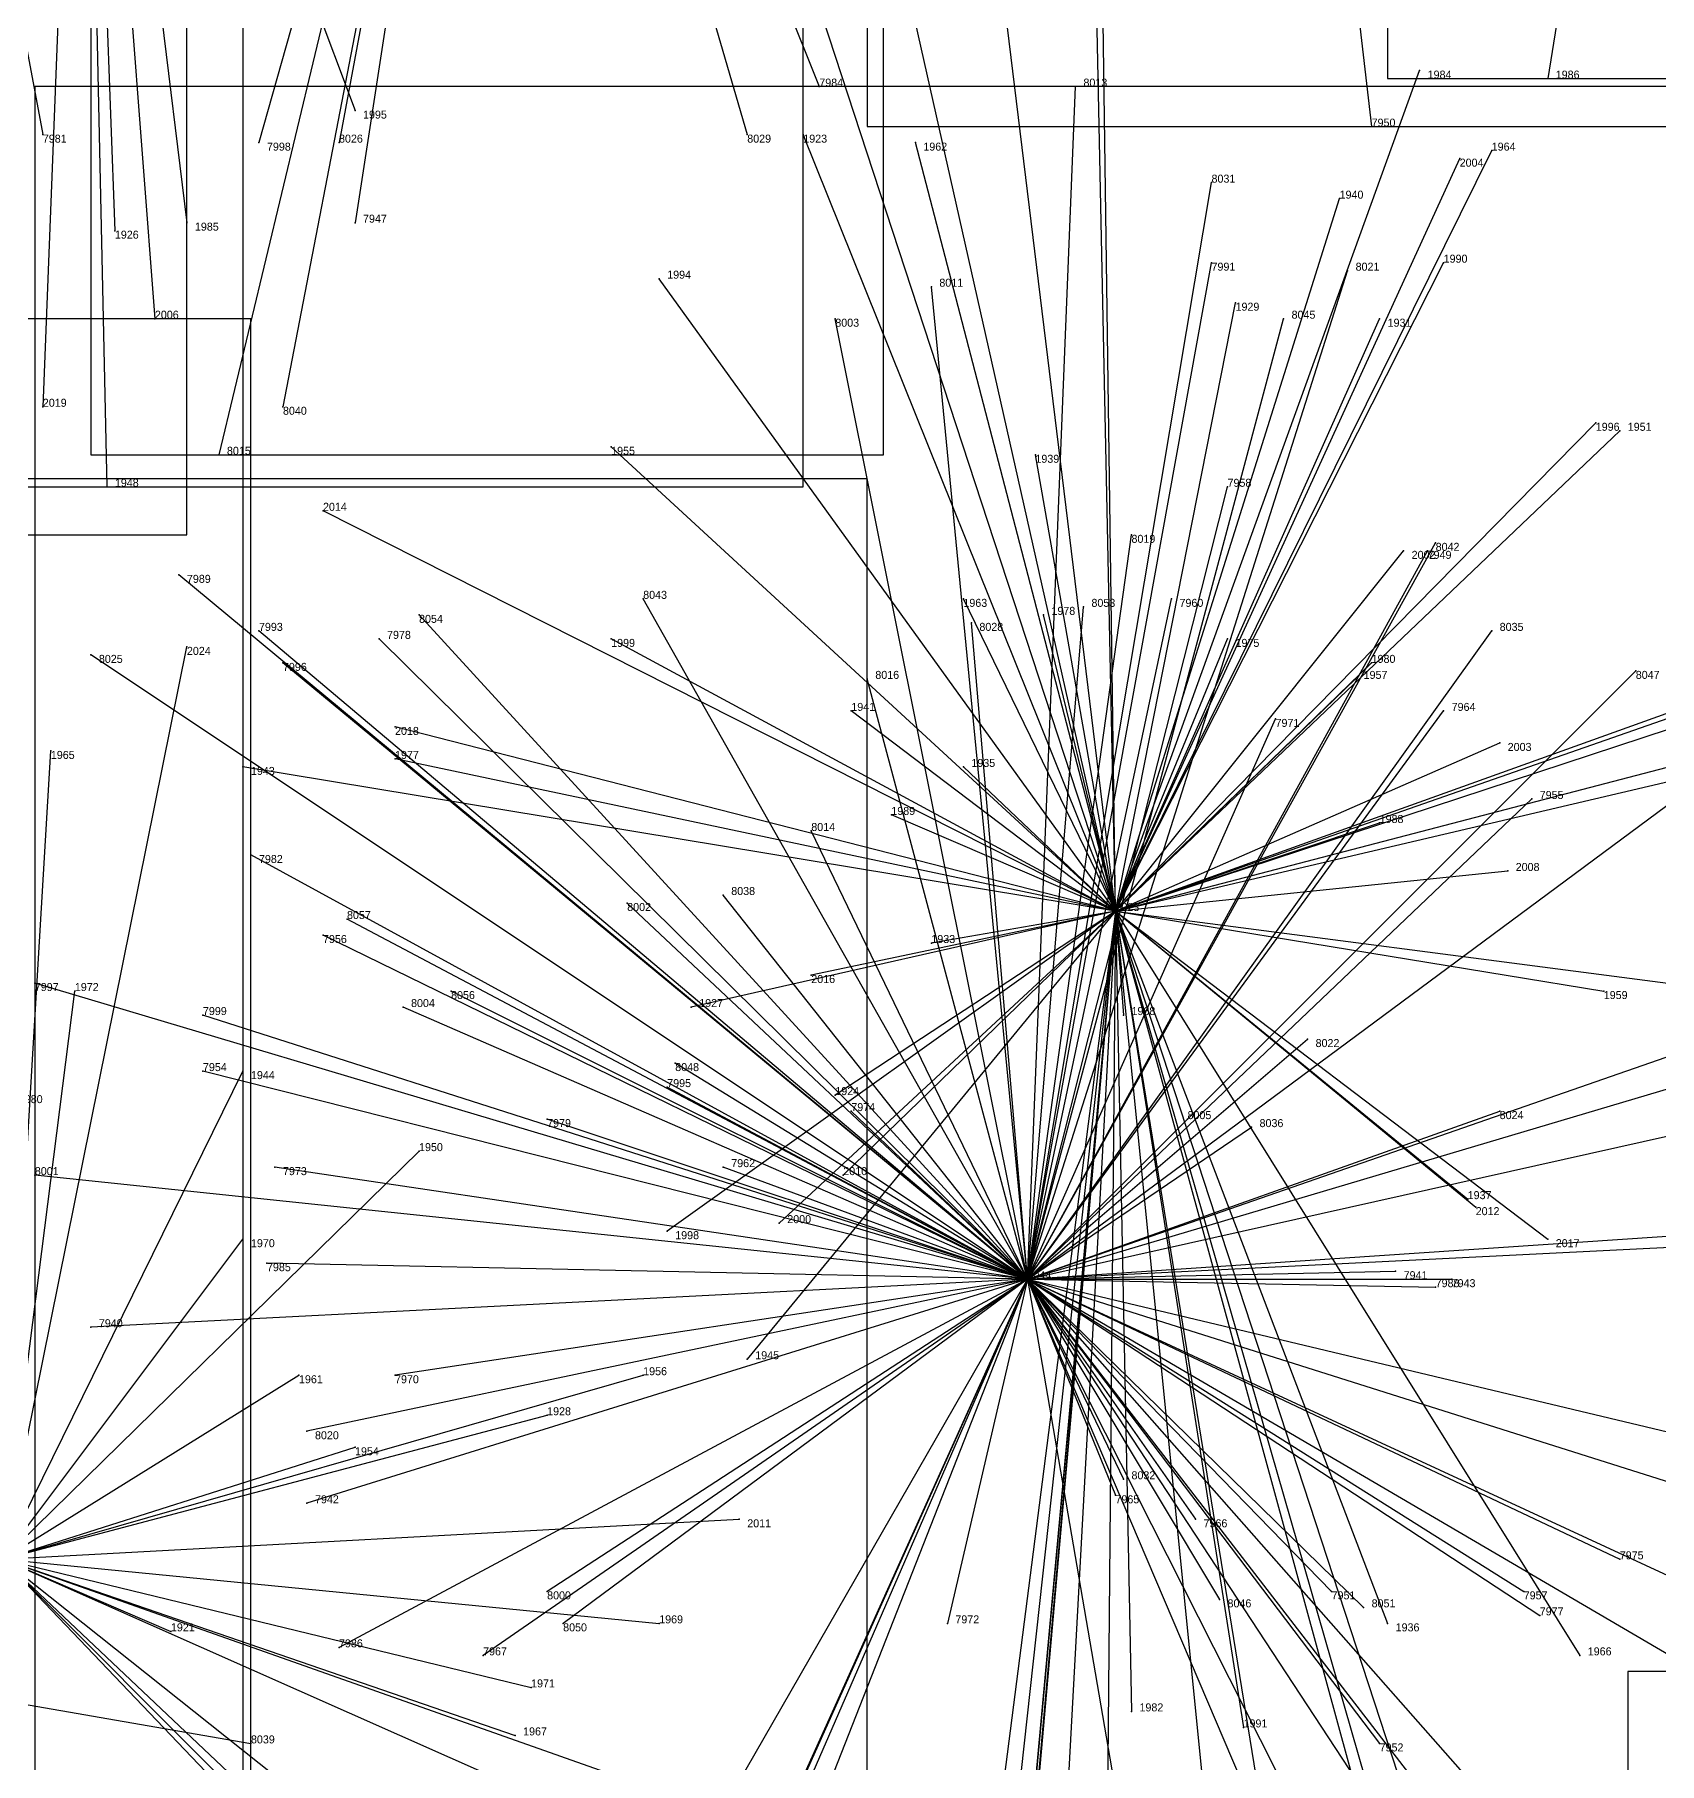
# Model space of a CAD drawing. Extents: x -0.07 to 1.1, y -0.07 to 1.1.
# Drawn here: x 0.542 to 0.745, y 0.5345 to 0.7505 of the extents above; entities that cross this region are included whole.
import ezdxf

# ---------------------------------------------------------------- set-up
doc = ezdxf.new("R2010")
doc.units = 0
for name, color, linetype in [('Clients', 3, 'CONTINUOUS'), ('Facilities', 3, 'CONTINUOUS'), ('Facilities_lines', 3, 'CONTINUOUS'), ('Min_max_boxes', 1, 'CONTINUOUS'), ('Normals', 1, 'CONTINUOUS'), ('Source_points', 5, 'CONTINUOUS'), ('Text', 3, 'CONTINUOUS')]:
    doc.layers.add(name, color=color, linetype=linetype)

msp = doc.modelspace()

# ---------------------------------------------------------------- linework, layer by layer
at = {"layer": 'Clients', "color": 5}
for p in [(0.715, 0.746), (0.64, 0.744, 1), (0.672, 0.744, 1), (0.731, 0.745), (0.582, 0.741), (0.709, 0.739, 1), (0.543, 0.738, 1), (0.57, 0.737, 1), (0.58, 0.737, 1), (0.631, 0.738, 1), (0.638, 0.738), (0.652, 0.737), (0.72, 0.735), (0.724, 0.736), (0.689, 0.732, 1), (0.705, 0.73), (0.552, 0.726), (0.561, 0.727), (0.582, 0.727, 1), (0.689, 0.722, 1), (0.718, 0.722), (0.62, 0.72), (0.706, 0.721, 1), (0.654, 0.719, 1), (0.557, 0.715), (0.642, 0.715, 1), (0.692, 0.717), (0.698, 0.715, 1), (0.71, 0.715), (0.543, 0.704), (0.573, 0.704, 1), (0.737, 0.702), (0.74, 0.701), (0.565, 0.698, 1), (0.614, 0.699), (0.667, 0.698), (0.551, 0.694), (0.691, 0.694, 1), (0.578, 0.691), (0.679, 0.688, 1), (0.717, 0.687, 1), (0.713, 0.686), (0.716, 0.686, 1), (0.56, 0.683, 1), (0.618, 0.68, 1), (0.658, 0.68), (0.673, 0.679, 1), (0.684, 0.68, 1), (0.59, 0.678, 1), (0.659, 0.677, 1), (0.668, 0.678), (0.561, 0.674), (0.57, 0.676, 1), (0.585, 0.675, 1), (0.614, 0.675), (0.691, 0.675), (0.724, 0.676, 1), (0.549, 0.673, 1), (0.573, 0.672, 1), (0.709, 0.672), (0.646, 0.67, 1), (0.707, 0.67), (0.742, 0.671, 1), (0.644, 0.666), (0.718, 0.666, 1), (0.587, 0.664), (0.697, 0.665, 1), (0.544, 0.661), (0.725, 0.662), (0.568, 0.659), (0.587, 0.66), (0.658, 0.659), (0.729, 0.655, 1), (0.649, 0.653), (0.639, 0.651, 1), (0.71, 0.652), (0.569, 0.648, 1), (0.726, 0.646), (0.616, 0.642, 1), (0.628, 0.643, 1), (0.581, 0.64, 1), (0.578, 0.638, 1), (0.654, 0.637), (0.639, 0.633), (0.542, 0.632, 1), (0.547, 0.631), (0.594, 0.631, 1), (0.738, 0.631), (0.588, 0.629, 1), (0.624, 0.629), (0.563, 0.628, 1), (0.678, 0.628), (0.701, 0.625, 1), (0.563, 0.621, 1), (0.568, 0.621), (0.622, 0.622, 1), (0.621, 0.619, 1), (0.642, 0.618), (0.644, 0.616, 1), (0.725, 0.616, 1), (0.606, 0.615, 1), (0.686, 0.615, 1), (0.694, 0.614, 1), (0.59, 0.611), (0.542, 0.608, 1), (0.572, 0.609, 1), (0.628, 0.609, 1), (0.643, 0.608), (0.721, 0.605), (0.722, 0.604), (0.621, 0.601), (0.635, 0.602), (0.568, 0.6), (0.731, 0.6), (0.571, 0.597, 1), (0.712, 0.596, 1), (0.717, 0.594, 1), (0.719, 0.595, 1), (0.549, 0.589, 1), (0.631, 0.585), (0.575, 0.583), (0.587, 0.583, 1), (0.618, 0.583), (0.606, 0.578), (0.576, 0.576, 1), (0.582, 0.574), (0.678, 0.57, 1), (0.576, 0.567, 1), (0.677, 0.568, 1), (0.63, 0.565), (0.687, 0.565, 1), (0.74, 0.56, 1), (0.606, 0.556, 1), (0.704, 0.556, 1), (0.728, 0.556, 1), (0.69, 0.555, 1), (0.708, 0.554, 1), (0.73, 0.553, 1), (0.559, 0.551), (0.608, 0.552, 1), (0.62, 0.552), (0.656, 0.552, 1), (0.711, 0.552), (0.58, 0.549, 1), (0.598, 0.548, 1), (0.735, 0.548), (0.604, 0.544), (0.679, 0.541), (0.602, 0.538), (0.693, 0.539), (0.569, 0.537, 1), (0.71, 0.537, 1)]:
    msp.add_point(p, dxfattribs=at)
at = {"layer": 'Facilities', "color": 3}
for p in [(0.677, 0.641), (0.666, 0.595, 1)]:
    msp.add_point(p, dxfattribs=at)
at = {"layer": 'Facilities_lines', "color": 3}
for p, q in [((0.752, 0.876), (0.731, 0.745)), ((0.694, 0.867, 1), (0.709, 0.739, 1)), ((0.519, 0.866, 1), (0.543, 0.738, 1)), ((0.6, 0.844, 1), (0.565, 0.698, 1)), ((0.6, 0.844, 1), (0.57, 0.737, 1)), ((0.6, 0.844, 1), (0.573, 0.704, 1)), ((0.6, 0.844, 1), (0.58, 0.737, 1)), ((0.6, 0.844, 1), (0.582, 0.727, 1)), ((0.6, 0.844, 1), (0.64, 0.744, 1)), ((0.6, 0.844, 1), (0.631, 0.738, 1)), ((0.548, 0.832), (0.543, 0.704)), ((0.548, 0.832), (0.551, 0.694)), ((0.548, 0.832), (0.552, 0.726)), ((0.548, 0.832), (0.561, 0.727)), ((0.548, 0.832), (0.557, 0.715)), ((0.548, 0.832), (0.582, 0.741)), ((0.677, 0.641), (0.675, 0.787)), ((0.677, 0.641), (0.674, 0.785)), ((0.677, 0.641), (0.661, 0.772)), ((0.677, 0.641), (0.639, 0.757)), ((0.677, 0.641), (0.652, 0.752)), ((0.677, 0.641), (0.715, 0.746)), ((0.666, 0.595, 1), (0.672, 0.744, 1)), ((0.677, 0.641), (0.638, 0.738)), ((0.677, 0.641), (0.652, 0.737)), ((0.677, 0.641), (0.724, 0.736)), ((0.677, 0.641), (0.72, 0.735)), ((0.666, 0.595, 1), (0.689, 0.732, 1)), ((0.677, 0.641), (0.705, 0.73)), ((0.666, 0.595, 1), (0.689, 0.722, 1)), ((0.677, 0.641), (0.718, 0.722)), ((0.677, 0.641), (0.62, 0.72)), ((0.666, 0.595, 1), (0.706, 0.721, 1)), ((0.666, 0.595, 1), (0.654, 0.719, 1)), ((0.666, 0.595, 1), (0.642, 0.715, 1)), ((0.666, 0.595, 1), (0.698, 0.715, 1)), ((0.677, 0.641), (0.692, 0.717)), ((0.677, 0.641), (0.71, 0.715)), ((0.677, 0.641), (0.737, 0.702)), ((0.677, 0.641), (0.74, 0.701)), ((0.677, 0.641), (0.614, 0.699)), ((0.677, 0.641), (0.667, 0.698)), ((0.666, 0.595, 1), (0.691, 0.694, 1)), ((0.677, 0.641), (0.578, 0.691)), ((0.666, 0.595, 1), (0.679, 0.688, 1)), ((0.666, 0.595, 1), (0.717, 0.687, 1)), ((0.666, 0.595, 1), (0.716, 0.686, 1)), ((0.677, 0.641), (0.713, 0.686)), ((0.666, 0.595, 1), (0.56, 0.683, 1)), ((0.666, 0.595, 1), (0.618, 0.68, 1)), ((0.677, 0.641), (0.658, 0.68)), ((0.666, 0.595, 1), (0.684, 0.68, 1)), ((0.666, 0.595, 1), (0.673, 0.679, 1)), ((0.666, 0.595, 1), (0.59, 0.678, 1)), ((0.666, 0.595, 1), (0.659, 0.677, 1)), ((0.677, 0.641), (0.668, 0.678)), ((0.538, 0.56), (0.561, 0.674)), ((0.666, 0.595, 1), (0.57, 0.676, 1)), ((0.666, 0.595, 1), (0.585, 0.675, 1)), ((0.677, 0.641), (0.614, 0.675)), ((0.666, 0.595, 1), (0.724, 0.676, 1)), ((0.677, 0.641), (0.691, 0.675)), ((0.666, 0.595, 1), (0.549, 0.673, 1)), ((0.666, 0.595, 1), (0.573, 0.672, 1)), ((0.677, 0.641), (0.709, 0.672)), ((0.666, 0.595, 1), (0.646, 0.67, 1)), ((0.666, 0.595, 1), (0.742, 0.671, 1)), ((0.677, 0.641), (0.763, 0.671)), ((0.677, 0.641), (0.707, 0.67)), ((0.677, 0.641), (0.755, 0.669)), ((0.677, 0.641), (0.644, 0.666)), ((0.666, 0.595, 1), (0.718, 0.666, 1)), ((0.677, 0.641), (0.587, 0.664)), ((0.666, 0.595, 1), (0.697, 0.665, 1)), ((0.677, 0.641), (0.75, 0.665)), ((0.677, 0.641), (0.769, 0.665)), ((0.538, 0.56), (0.544, 0.661)), ((0.677, 0.641), (0.725, 0.662)), ((0.677, 0.641), (0.568, 0.659)), ((0.677, 0.641), (0.587, 0.66)), ((0.677, 0.641), (0.658, 0.659)), ((0.677, 0.641), (0.758, 0.66)), ((0.666, 0.595, 1), (0.729, 0.655, 1)), ((0.666, 0.595, 1), (0.747, 0.655, 1)), ((0.677, 0.641), (0.649, 0.653)), ((0.666, 0.595, 1), (0.639, 0.651, 1)), ((0.677, 0.641), (0.71, 0.652)), ((0.666, 0.595, 1), (0.569, 0.648, 1)), ((0.677, 0.641), (0.726, 0.646)), ((0.666, 0.595, 1), (0.616, 0.642, 1)), ((0.666, 0.595, 1), (0.628, 0.643, 1)), ((0.666, 0.595, 1), (0.581, 0.64, 1)), ((0.677, 0.641), (0.621, 0.601)), ((0.677, 0.641), (0.624, 0.629)), ((0.677, 0.641), (0.631, 0.585)), ((0.677, 0.641), (0.635, 0.602)), ((0.677, 0.641), (0.639, 0.633)), ((0.677, 0.641), (0.642, 0.618)), ((0.677, 0.641), (0.643, 0.608)), ((0.677, 0.641), (0.654, 0.637)), ((0.677, 0.641), (0.657, 0.459)), ((0.677, 0.641), (0.659, 0.501)), ((0.677, 0.641), (0.66, 0.45)), ((0.677, 0.641), (0.662, 0.471)), ((0.677, 0.641), (0.664, 0.5)), ((0.677, 0.641), (0.666, 0.521)), ((0.677, 0.641), (0.67, 0.512)), ((0.677, 0.641), (0.676, 0.53)), ((0.677, 0.641), (0.711, 0.552)), ((0.677, 0.641), (0.721, 0.605)), ((0.677, 0.641), (0.678, 0.628)), ((0.677, 0.641), (0.679, 0.541)), ((0.677, 0.641), (0.746, 0.632)), ((0.677, 0.641), (0.738, 0.631)), ((0.677, 0.641), (0.696, 0.451)), ((0.677, 0.641), (0.701, 0.493)), ((0.677, 0.641), (0.715, 0.502)), ((0.677, 0.641), (0.735, 0.548)), ((0.677, 0.641), (0.693, 0.539)), ((0.677, 0.641), (0.722, 0.604)), ((0.677, 0.641), (0.713, 0.531)), ((0.677, 0.641), (0.715, 0.509)), ((0.677, 0.641), (0.731, 0.6)), ((0.666, 0.595, 1), (0.578, 0.638, 1)), ((0.538, 0.56), (0.547, 0.631)), ((0.666, 0.595, 1), (0.542, 0.632, 1)), ((0.666, 0.595, 1), (0.594, 0.631, 1)), ((0.666, 0.595, 1), (0.787, 0.631, 1)), ((0.666, 0.595, 1), (0.588, 0.629, 1)), ((0.666, 0.595, 1), (0.563, 0.628, 1)), ((0.666, 0.595, 1), (0.758, 0.627, 1)), ((0.666, 0.595, 1), (0.8, 0.625, 1)), ((0.666, 0.595, 1), (0.701, 0.625, 1)), ((0.538, 0.56), (0.568, 0.621)), ((0.666, 0.595, 1), (0.563, 0.621, 1)), ((0.666, 0.595, 1), (0.622, 0.622, 1)), ((0.666, 0.595, 1), (0.621, 0.619, 1)), ((0.666, 0.595, 1), (0.644, 0.616, 1)), ((0.666, 0.595, 1), (0.725, 0.616, 1)), ((0.666, 0.595, 1), (0.606, 0.615, 1)), ((0.666, 0.595, 1), (0.686, 0.615, 1)), ((0.666, 0.595, 1), (0.694, 0.614, 1)), ((0.538, 0.56), (0.59, 0.611)), ((0.666, 0.595, 1), (0.542, 0.608, 1)), ((0.666, 0.595, 1), (0.572, 0.609, 1)), ((0.666, 0.595, 1), (0.628, 0.609, 1)), ((0.666, 0.595, 1), (0.785, 0.603, 1)), ((0.538, 0.56), (0.568, 0.6)), ((0.666, 0.595, 1), (0.766, 0.6, 1)), ((0.666, 0.595, 1), (0.571, 0.597, 1)), ((0.666, 0.595, 1), (0.549, 0.589, 1)), ((0.666, 0.595, 1), (0.576, 0.567, 1)), ((0.666, 0.595, 1), (0.576, 0.576, 1)), ((0.666, 0.595, 1), (0.58, 0.549, 1)), ((0.666, 0.595, 1), (0.587, 0.583, 1)), ((0.666, 0.595, 1), (0.598, 0.548, 1)), ((0.666, 0.595, 1), (0.606, 0.556, 1)), ((0.666, 0.595, 1), (0.608, 0.552, 1)), ((0.666, 0.595, 1), (0.612, 0.501, 1)), ((0.666, 0.595, 1), (0.629, 0.51, 1)), ((0.666, 0.595, 1), (0.629, 0.513, 1)), ((0.666, 0.595, 1), (0.633, 0.511, 1)), ((0.666, 0.595, 1), (0.635, 0.526, 1)), ((0.666, 0.595, 1), (0.656, 0.552, 1)), ((0.666, 0.595, 1), (0.712, 0.596, 1)), ((0.666, 0.595, 1), (0.775, 0.569, 1)), ((0.666, 0.595, 1), (0.764, 0.564, 1)), ((0.666, 0.595, 1), (0.719, 0.595, 1)), ((0.666, 0.595, 1), (0.748, 0.547, 1)), ((0.666, 0.595, 1), (0.704, 0.556, 1)), ((0.666, 0.595, 1), (0.71, 0.537, 1)), ((0.666, 0.595, 1), (0.728, 0.556, 1)), ((0.666, 0.595, 1), (0.741, 0.51, 1)), ((0.666, 0.595, 1), (0.677, 0.568, 1)), ((0.666, 0.595, 1), (0.687, 0.565, 1)), ((0.666, 0.595, 1), (0.746, 0.558, 1)), ((0.666, 0.595, 1), (0.74, 0.56, 1)), ((0.666, 0.595, 1), (0.717, 0.594, 1)), ((0.666, 0.595, 1), (0.72, 0.525, 1)), ((0.666, 0.595, 1), (0.73, 0.553, 1)), ((0.666, 0.595, 1), (0.678, 0.57, 1)), ((0.666, 0.595, 1), (0.69, 0.555, 1)), ((0.666, 0.595, 1), (0.708, 0.554, 1)), ((0.666, 0.595, 1), (0.71, 0.528, 1)), ((0.666, 0.595, 1), (0.695, 0.527, 1)), ((0.666, 0.595, 1), (0.682, 0.502, 1)), ((0.666, 0.595, 1), (0.712, 0.504, 1)), ((0.538, 0.56), (0.618, 0.583)), ((0.538, 0.56), (0.575, 0.583)), ((0.538, 0.56), (0.606, 0.578)), ((0.538, 0.56), (0.582, 0.574)), ((0.538, 0.56), (0.63, 0.565)), ((0.425, 0.562, 1), (0.569, 0.537, 1)), ((0.538, 0.56), (0.624, 0.47)), ((0.538, 0.56), (0.646, 0.458)), ((0.538, 0.56), (0.559, 0.551)), ((0.538, 0.56), (0.616, 0.498)), ((0.538, 0.56), (0.58, 0.518)), ((0.538, 0.56), (0.617, 0.525)), ((0.538, 0.56), (0.602, 0.538)), ((0.538, 0.56), (0.62, 0.552)), ((0.538, 0.56), (0.604, 0.544)), ((0.538, 0.56), (0.623, 0.53))]:
    msp.add_line(p, q, dxfattribs=at)
at = {"layer": 'Min_max_boxes', "color": 1}
for p, q in [((0.561, 0.688, 1), (0.561, 0.908, 1)), ((0.561, 0.688, 1), (0.561, 0.908, 1)), ((0.711, 0.905), (0.711, 0.745)), ((0.711, 0.905), (0.711, 0.745)), ((0.549, 0.892, 1), (0.549, 0.698, 1)), ((0.549, 0.892, 1), (0.549, 0.698, 1)), ((0.648, 0.698, 1), (0.648, 0.892, 1)), ((0.648, 0.698, 1), (0.648, 0.892, 1)), ((0.638, 0.694), (0.638, 0.882)), ((0.638, 0.694), (0.638, 0.882)), ((0.646, 0.878, 1), (0.646, 0.739, 1)), ((0.646, 0.878, 1), (0.646, 0.739, 1)), ((0.568, 0.787), (0.568, 0.45)), ((0.568, 0.787), (0.568, 0.45)), ((0.8, 0.744, 1), (0.542, 0.744, 1)), ((0.542, 0.744, 1), (0.542, 0.501, 1)), ((0.8, 0.744, 1), (0.542, 0.744, 1)), ((0.542, 0.744, 1), (0.542, 0.501, 1)), ((0.542, 0.744, 1), (0.542, 0.744, 1)), ((0.711, 0.745), (0.864, 0.745)), ((0.711, 0.745), (0.864, 0.745)), ((0.711, 0.745), (0.711, 0.745)), ((0.646, 0.739, 1), (0.785, 0.739, 1)), ((0.646, 0.739, 1), (0.785, 0.739, 1)), ((0.646, 0.739, 1), (0.646, 0.739, 1)), ((0.569, 0.715, 1), (0.298, 0.715, 1)), ((0.569, 0.715, 1), (0.298, 0.715, 1)), ((0.569, 0.443, 1), (0.569, 0.715, 1)), ((0.569, 0.443, 1), (0.569, 0.715, 1)), ((0.569, 0.715, 1), (0.569, 0.715, 1)), ((0.549, 0.698, 1), (0.648, 0.698, 1)), ((0.549, 0.698, 1), (0.648, 0.698, 1)), ((0.549, 0.698, 1), (0.549, 0.698, 1)), ((0.648, 0.698, 1), (0.648, 0.698, 1)), ((0.646, 0.695), (0.463, 0.695)), ((0.646, 0.695), (0.463, 0.695)), ((0.467, 0.694), (0.638, 0.694)), ((0.467, 0.694), (0.638, 0.694)), ((0.638, 0.694), (0.638, 0.694)), ((0.646, 0.44), (0.646, 0.695)), ((0.646, 0.44), (0.646, 0.695)), ((0.646, 0.695), (0.646, 0.695)), ((0.439, 0.688, 1), (0.561, 0.688, 1)), ((0.439, 0.688, 1), (0.561, 0.688, 1)), ((0.561, 0.688, 1), (0.561, 0.688, 1)), ((0.916, 0.546, 1), (0.741, 0.546, 1)), ((0.741, 0.546, 1), (0.741, 0.48, 1)), ((0.916, 0.546, 1), (0.741, 0.546, 1)), ((0.741, 0.546, 1), (0.741, 0.48, 1)), ((0.741, 0.546, 1), (0.741, 0.546, 1))]:
    msp.add_line(p, q, dxfattribs=at)
at = {"layer": 'Normals', "color": 1}
for p, q in [((0.715, 0.746), (0.715, 0.746, 0.1)), ((0.64, 0.744, 1), (0.64, 0.744, 1.1)), ((0.672, 0.744, 1), (0.672, 0.744, 1.1)), ((0.731, 0.745), (0.731, 0.745, 0.1)), ((0.582, 0.741), (0.582, 0.741, 0.1)), ((0.709, 0.739, 1), (0.709, 0.739, 1.1)), ((0.543, 0.738, 1), (0.543, 0.738, 1.1)), ((0.57, 0.737, 1), (0.57, 0.737, 1.1)), ((0.58, 0.737, 1), (0.58, 0.737, 1.1)), ((0.631, 0.738, 1), (0.631, 0.738, 1.1)), ((0.638, 0.738), (0.638, 0.738, 0.1)), ((0.652, 0.737), (0.652, 0.737, 0.1)), ((0.72, 0.735), (0.72, 0.735, 0.1)), ((0.724, 0.736), (0.724, 0.736, 0.1)), ((0.689, 0.732, 1), (0.689, 0.732, 1.1)), ((0.705, 0.73), (0.705, 0.73, 0.1)), ((0.552, 0.726), (0.552, 0.726, 0.1)), ((0.561, 0.727), (0.561, 0.727, 0.1)), ((0.582, 0.727, 1), (0.582, 0.727, 1.1)), ((0.689, 0.722, 1), (0.689, 0.722, 1.1)), ((0.718, 0.722), (0.718, 0.722, 0.1)), ((0.62, 0.72), (0.62, 0.72, 0.1)), ((0.706, 0.721, 1), (0.706, 0.721, 1.1)), ((0.654, 0.719, 1), (0.654, 0.719, 1.1)), ((0.557, 0.715), (0.557, 0.715, 0.1)), ((0.642, 0.715, 1), (0.642, 0.715, 1.1)), ((0.692, 0.717), (0.692, 0.717, 0.1)), ((0.698, 0.715, 1), (0.698, 0.715, 1.1)), ((0.71, 0.715), (0.71, 0.715, 0.1)), ((0.543, 0.704), (0.543, 0.704, 0.1)), ((0.573, 0.704, 1), (0.573, 0.704, 1.1)), ((0.737, 0.702), (0.737, 0.702, 0.1)), ((0.74, 0.701), (0.74, 0.701, 0.1)), ((0.565, 0.698, 1), (0.565, 0.698, 1.1)), ((0.614, 0.699), (0.614, 0.699, 0.1)), ((0.667, 0.698), (0.667, 0.698, 0.1)), ((0.551, 0.694), (0.551, 0.694, 0.1)), ((0.691, 0.694, 1), (0.691, 0.694, 1.1)), ((0.578, 0.691), (0.578, 0.691, 0.1)), ((0.679, 0.688, 1), (0.679, 0.688, 1.1)), ((0.717, 0.687, 1), (0.717, 0.687, 1.1)), ((0.713, 0.686), (0.713, 0.686, 0.1)), ((0.716, 0.686, 1), (0.716, 0.686, 1.1)), ((0.56, 0.683, 1), (0.56, 0.683, 1.1)), ((0.618, 0.68, 1), (0.618, 0.68, 1.1)), ((0.658, 0.68), (0.658, 0.68, 0.1)), ((0.673, 0.679, 1), (0.673, 0.679, 1.1)), ((0.684, 0.68, 1), (0.684, 0.68, 1.1)), ((0.59, 0.678, 1), (0.59, 0.678, 1.1)), ((0.659, 0.677, 1), (0.659, 0.677, 1.1)), ((0.668, 0.678), (0.668, 0.678, 0.1)), ((0.561, 0.674), (0.561, 0.674, 0.1)), ((0.57, 0.676, 1), (0.57, 0.676, 1.1)), ((0.585, 0.675, 1), (0.585, 0.675, 1.1)), ((0.614, 0.675), (0.614, 0.675, 0.1)), ((0.691, 0.675), (0.691, 0.675, 0.1)), ((0.724, 0.676, 1), (0.724, 0.676, 1.1)), ((0.549, 0.673, 1), (0.549, 0.673, 1.1)), ((0.573, 0.672, 1), (0.573, 0.672, 1.1)), ((0.709, 0.672), (0.709, 0.672, 0.1)), ((0.646, 0.67, 1), (0.646, 0.67, 1.1)), ((0.707, 0.67), (0.707, 0.67, 0.1)), ((0.742, 0.671, 1), (0.742, 0.671, 1.1)), ((0.644, 0.666), (0.644, 0.666, 0.1)), ((0.718, 0.666, 1), (0.718, 0.666, 1.1)), ((0.587, 0.664), (0.587, 0.664, 0.1)), ((0.697, 0.665, 1), (0.697, 0.665, 1.1)), ((0.544, 0.661), (0.544, 0.661, 0.1)), ((0.725, 0.662), (0.725, 0.662, 0.1)), ((0.568, 0.659), (0.568, 0.659, 0.1)), ((0.587, 0.66), (0.587, 0.66, 0.1)), ((0.658, 0.659), (0.658, 0.659, 0.1)), ((0.729, 0.655, 1), (0.729, 0.655, 1.1)), ((0.649, 0.653), (0.649, 0.653, 0.1)), ((0.639, 0.651, 1), (0.639, 0.651, 1.1)), ((0.71, 0.652), (0.71, 0.652, 0.1)), ((0.569, 0.648, 1), (0.569, 0.648, 1.1)), ((0.726, 0.646), (0.726, 0.646, 0.1)), ((0.616, 0.642, 1), (0.616, 0.642, 1.1)), ((0.628, 0.643, 1), (0.628, 0.643, 1.1)), ((0.581, 0.64, 1), (0.581, 0.64, 1.1)), ((0.677, 0.641), (0.677, 0.641, 0.1)), ((0.578, 0.638, 1), (0.578, 0.638, 1.1)), ((0.654, 0.637), (0.654, 0.637, 0.1)), ((0.639, 0.633), (0.639, 0.633, 0.1)), ((0.542, 0.632, 1), (0.542, 0.632, 1.1)), ((0.547, 0.631), (0.547, 0.631, 0.1)), ((0.594, 0.631, 1), (0.594, 0.631, 1.1)), ((0.738, 0.631), (0.738, 0.631, 0.1)), ((0.588, 0.629, 1), (0.588, 0.629, 1.1)), ((0.624, 0.629), (0.624, 0.629, 0.1)), ((0.563, 0.628, 1), (0.563, 0.628, 1.1)), ((0.678, 0.628), (0.678, 0.628, 0.1)), ((0.701, 0.625, 1), (0.701, 0.625, 1.1)), ((0.563, 0.621, 1), (0.563, 0.621, 1.1)), ((0.568, 0.621), (0.568, 0.621, 0.1)), ((0.622, 0.622, 1), (0.622, 0.622, 1.1)), ((0.621, 0.619, 1), (0.621, 0.619, 1.1)), ((0.642, 0.618), (0.642, 0.618, 0.1)), ((0.644, 0.616, 1), (0.644, 0.616, 1.1)), ((0.725, 0.616, 1), (0.725, 0.616, 1.1)), ((0.606, 0.615, 1), (0.606, 0.615, 1.1)), ((0.686, 0.615, 1), (0.686, 0.615, 1.1)), ((0.694, 0.614, 1), (0.694, 0.614, 1.1)), ((0.59, 0.611), (0.59, 0.611, 0.1)), ((0.542, 0.608, 1), (0.542, 0.608, 1.1)), ((0.572, 0.609, 1), (0.572, 0.609, 1.1)), ((0.628, 0.609, 1), (0.628, 0.609, 1.1)), ((0.643, 0.608), (0.643, 0.608, 0.1)), ((0.721, 0.605), (0.721, 0.605, 0.1)), ((0.722, 0.604), (0.722, 0.604, 0.1)), ((0.621, 0.601), (0.621, 0.601, 0.1)), ((0.635, 0.602), (0.635, 0.602, 0.1)), ((0.568, 0.6), (0.568, 0.6, 0.1)), ((0.731, 0.6), (0.731, 0.6, 0.1)), ((0.571, 0.597, 1), (0.571, 0.597, 1.1)), ((0.666, 0.595, 1), (0.666, 0.595, 1.1)), ((0.712, 0.596, 1), (0.712, 0.596, 1.1)), ((0.717, 0.594, 1), (0.717, 0.594, 1.1)), ((0.719, 0.595, 1), (0.719, 0.595, 1.1)), ((0.549, 0.589, 1), (0.549, 0.589, 1.1)), ((0.631, 0.585), (0.631, 0.585, 0.1)), ((0.575, 0.583), (0.575, 0.583, 0.1)), ((0.587, 0.583, 1), (0.587, 0.583, 1.1)), ((0.618, 0.583), (0.618, 0.583, 0.1)), ((0.606, 0.578), (0.606, 0.578, 0.1)), ((0.576, 0.576, 1), (0.576, 0.576, 1.1)), ((0.582, 0.574), (0.582, 0.574, 0.1)), ((0.678, 0.57, 1), (0.678, 0.57, 1.1)), ((0.576, 0.567, 1), (0.576, 0.567, 1.1)), ((0.677, 0.568, 1), (0.677, 0.568, 1.1)), ((0.63, 0.565), (0.63, 0.565, 0.1)), ((0.687, 0.565, 1), (0.687, 0.565, 1.1)), ((0.74, 0.56, 1), (0.74, 0.56, 1.1)), ((0.606, 0.556, 1), (0.606, 0.556, 1.1)), ((0.704, 0.556, 1), (0.704, 0.556, 1.1)), ((0.728, 0.556, 1), (0.728, 0.556, 1.1)), ((0.69, 0.555, 1), (0.69, 0.555, 1.1)), ((0.708, 0.554, 1), (0.708, 0.554, 1.1)), ((0.73, 0.553, 1), (0.73, 0.553, 1.1)), ((0.559, 0.551), (0.559, 0.551, 0.1)), ((0.608, 0.552, 1), (0.608, 0.552, 1.1)), ((0.62, 0.552), (0.62, 0.552, 0.1)), ((0.656, 0.552, 1), (0.656, 0.552, 1.1)), ((0.711, 0.552), (0.711, 0.552, 0.1)), ((0.58, 0.549, 1), (0.58, 0.549, 1.1)), ((0.598, 0.548, 1), (0.598, 0.548, 1.1)), ((0.735, 0.548), (0.735, 0.548, 0.1)), ((0.604, 0.544), (0.604, 0.544, 0.1)), ((0.679, 0.541), (0.679, 0.541, 0.1)), ((0.602, 0.538), (0.602, 0.538, 0.1)), ((0.693, 0.539), (0.693, 0.539, 0.1)), ((0.569, 0.537, 1), (0.569, 0.537, 1.1)), ((0.71, 0.537, 1), (0.71, 0.537, 1.1))]:
    msp.add_line(p, q, dxfattribs=at)
at = {"layer": 'Source_points', "color": 5}
for p in [(0.715, 0.746), (0.64, 0.744, 1), (0.672, 0.744, 1), (0.731, 0.745), (0.582, 0.741), (0.709, 0.739, 1), (0.543, 0.738, 1), (0.57, 0.737, 1), (0.58, 0.737, 1), (0.631, 0.738, 1), (0.638, 0.738), (0.652, 0.737), (0.72, 0.735), (0.724, 0.736), (0.689, 0.732, 1), (0.705, 0.73), (0.552, 0.726), (0.561, 0.727), (0.582, 0.727, 1), (0.689, 0.722, 1), (0.718, 0.722), (0.62, 0.72), (0.706, 0.721, 1), (0.654, 0.719, 1), (0.557, 0.715), (0.642, 0.715, 1), (0.692, 0.717), (0.698, 0.715, 1), (0.71, 0.715), (0.543, 0.704), (0.573, 0.704, 1), (0.737, 0.702), (0.74, 0.701), (0.565, 0.698, 1), (0.614, 0.699), (0.667, 0.698), (0.551, 0.694), (0.691, 0.694, 1), (0.578, 0.691), (0.679, 0.688, 1), (0.717, 0.687, 1), (0.713, 0.686), (0.716, 0.686, 1), (0.56, 0.683, 1), (0.618, 0.68, 1), (0.658, 0.68), (0.673, 0.679, 1), (0.684, 0.68, 1), (0.59, 0.678, 1), (0.659, 0.677, 1), (0.668, 0.678), (0.561, 0.674), (0.57, 0.676, 1), (0.585, 0.675, 1), (0.614, 0.675), (0.691, 0.675), (0.724, 0.676, 1), (0.549, 0.673, 1), (0.573, 0.672, 1), (0.709, 0.672), (0.646, 0.67, 1), (0.707, 0.67), (0.742, 0.671, 1), (0.644, 0.666), (0.718, 0.666, 1), (0.587, 0.664), (0.697, 0.665, 1), (0.544, 0.661), (0.725, 0.662), (0.568, 0.659), (0.587, 0.66), (0.658, 0.659), (0.729, 0.655, 1), (0.649, 0.653), (0.639, 0.651, 1), (0.71, 0.652), (0.569, 0.648, 1), (0.726, 0.646), (0.616, 0.642, 1), (0.628, 0.643, 1), (0.581, 0.64, 1), (0.677, 0.641), (0.578, 0.638, 1), (0.654, 0.637), (0.639, 0.633), (0.542, 0.632, 1), (0.547, 0.631), (0.594, 0.631, 1), (0.738, 0.631), (0.588, 0.629, 1), (0.624, 0.629), (0.563, 0.628, 1), (0.678, 0.628), (0.701, 0.625, 1), (0.563, 0.621, 1), (0.568, 0.621), (0.622, 0.622, 1), (0.621, 0.619, 1), (0.642, 0.618), (0.644, 0.616, 1), (0.725, 0.616, 1), (0.606, 0.615, 1), (0.686, 0.615, 1), (0.694, 0.614, 1), (0.59, 0.611), (0.542, 0.608, 1), (0.572, 0.609, 1), (0.628, 0.609, 1), (0.643, 0.608), (0.721, 0.605), (0.722, 0.604), (0.621, 0.601), (0.635, 0.602), (0.568, 0.6), (0.731, 0.6), (0.571, 0.597, 1), (0.666, 0.595, 1), (0.712, 0.596, 1), (0.717, 0.594, 1), (0.719, 0.595, 1), (0.549, 0.589, 1), (0.631, 0.585), (0.575, 0.583), (0.587, 0.583, 1), (0.618, 0.583), (0.606, 0.578), (0.576, 0.576, 1), (0.582, 0.574), (0.678, 0.57, 1), (0.576, 0.567, 1), (0.677, 0.568, 1), (0.63, 0.565), (0.687, 0.565, 1), (0.74, 0.56, 1), (0.606, 0.556, 1), (0.704, 0.556, 1), (0.728, 0.556, 1), (0.69, 0.555, 1), (0.708, 0.554, 1), (0.73, 0.553, 1), (0.559, 0.551), (0.608, 0.552, 1), (0.62, 0.552), (0.656, 0.552, 1), (0.711, 0.552), (0.58, 0.549, 1), (0.598, 0.548, 1), (0.735, 0.548), (0.604, 0.544), (0.679, 0.541), (0.602, 0.538), (0.693, 0.539), (0.569, 0.537, 1), (0.71, 0.537, 1)]:
    msp.add_point(p, dxfattribs=at)

# ---------------------------------------------------------------- texts
at = {"layer": 'Text', "color": 3}
for s, p in [('1984', (0.716, 0.745)), ('1986', (0.732, 0.745)), ('7984', (0.64, 0.744, 1)), ('8013', (0.673, 0.744, 1)), ('1995', (0.583, 0.74)), ('7950', (0.709, 0.739, 1)), ('7981', (0.543, 0.737, 1)), ('7998', (0.571, 0.736, 1)), ('8026', (0.58, 0.737, 1)), ('8029', (0.631, 0.737, 1)), ('1923', (0.638, 0.737)), ('1962', (0.653, 0.736)), ('1964', (0.724, 0.736)), ('2004', (0.72, 0.734)), ('8031', (0.689, 0.732, 1)), ('1940', (0.705, 0.73)), ('7947', (0.583, 0.727, 1)), ('1926', (0.552, 0.725)), ('1985', (0.562, 0.726)), ('7991', (0.689, 0.721, 1)), ('8021', (0.707, 0.721, 1)), ('1990', (0.718, 0.722)), ('1994', (0.621, 0.72)), ('8011', (0.655, 0.719, 1)), ('2006', (0.557, 0.715)), ('8003', (0.642, 0.714, 1)), ('1929', (0.692, 0.716)), ('8045', (0.699, 0.715, 1)), ('1931', (0.711, 0.714)), ('2019', (0.543, 0.704)), ('8040', (0.573, 0.703, 1)), ('1996', (0.737, 0.701)), ('1951', (0.741, 0.701)), ('8015', (0.566, 0.698, 1)), ('1955', (0.614, 0.698)), ('1939', (0.667, 0.697)), ('1948', (0.552, 0.694)), ('7958', (0.691, 0.694, 1)), ('2014', (0.578, 0.691)), ('8019', (0.679, 0.687, 1)), ('8042', (0.717, 0.686, 1)), ('2002', (0.714, 0.685)), ('7949', (0.716, 0.685, 1)), ('7989', (0.561, 0.682, 1)), ('8043', (0.618, 0.68, 1)), ('1963', (0.658, 0.679)), ('1978', (0.669, 0.678)), ('8053', (0.674, 0.679, 1)), ('7960', (0.685, 0.679, 1)), ('7993', (0.57, 0.676, 1)), ('8054', (0.59, 0.677, 1)), ('8028', (0.66, 0.676, 1)), ('8035', (0.725, 0.676, 1)), ('2024', (0.561, 0.673)), ('7978', (0.586, 0.675, 1)), ('1999', (0.614, 0.674)), ('1975', (0.692, 0.674)), ('8025', (0.55, 0.672, 1)), ('7996', (0.573, 0.671, 1)), ('1980', (0.709, 0.672)), ('8016', (0.647, 0.67, 1)), ('1957', (0.708, 0.67)), ('8047', (0.742, 0.67, 1)), ('1941', (0.644, 0.666)), ('7964', (0.719, 0.666, 1)), ('2018', (0.587, 0.663)), ('7971', (0.697, 0.664, 1)), ('1965', (0.544, 0.66)), ('1977', (0.587, 0.66)), ('2003', (0.726, 0.661)), ('1943', (0.569, 0.658)), ('1935', (0.659, 0.659)), ('7955', (0.73, 0.655, 1)), ('1989', (0.649, 0.653)), ('1988', (0.71, 0.652)), ('8014', (0.639, 0.651, 1)), ('7982', (0.57, 0.647, 1)), ('2008', (0.727, 0.646)), ('8038', (0.629, 0.643, 1)), ('8002', (0.616, 0.641, 1)), ('2023', (0.677, 0.641)), ('8057', (0.581, 0.64, 1)), ('7956', (0.578, 0.637, 1)), ('1933', (0.654, 0.637)), ('2016', (0.639, 0.632)), ('7997', (0.542, 0.631, 1)), ('1972', (0.547, 0.631)), ('8056', (0.594, 0.63, 1)), ('1959', (0.738, 0.63)), ('7999', (0.563, 0.628, 1)), ('8004', (0.589, 0.629, 1)), ('1927', (0.625, 0.629)), ('1968', (0.679, 0.628)), ('8022', (0.702, 0.624, 1)), ('7954', (0.563, 0.621, 1)), ('1944', (0.569, 0.62)), ('7995', (0.621, 0.619, 1)), ('8048', (0.622, 0.621, 1)), ('7980', (0.54, 0.617, 1)), ('1924', (0.642, 0.618)), ('7974', (0.644, 0.616, 1)), ('8005', (0.686, 0.615, 1)), ('8024', (0.725, 0.615, 1)), ('7979', (0.606, 0.614, 1)), ('8036', (0.695, 0.614, 1)), ('1950', (0.59, 0.611)), ('7962', (0.629, 0.609, 1)), ('8001', (0.542, 0.608, 1)), ('7973', (0.573, 0.608, 1)), ('2010', (0.643, 0.608)), ('1937', (0.721, 0.605)), ('2000', (0.636, 0.602)), ('2012', (0.722, 0.603)), ('1998', (0.622, 0.6)), ('1970', (0.569, 0.599)), ('2017', (0.732, 0.599)), ('7985', (0.571, 0.596, 1)), ('8044', (0.666, 0.595, 1)), ('7941', (0.713, 0.595, 1)), ('7988', (0.717, 0.594, 1)), ('7943', (0.719, 0.594, 1)), ('7940', (0.55, 0.589, 1)), ('1945', (0.632, 0.585)), ('1956', (0.618, 0.583)), ('1961', (0.575, 0.582)), ('7970', (0.587, 0.582, 1)), ('1928', (0.606, 0.578)), ('8020', (0.577, 0.575, 1)), ('1954', (0.582, 0.573)), ('8032', (0.679, 0.57, 1)), ('7942', (0.577, 0.567, 1)), ('7965', (0.677, 0.567, 1)), ('2011', (0.631, 0.564)), ('7966', (0.688, 0.564, 1)), ('7975', (0.74, 0.56, 1)), ('8000', (0.606, 0.555, 1)), ('7951', (0.704, 0.555, 1)), ('7957', (0.728, 0.555, 1)), ('1969', (0.62, 0.552)), ('7972', (0.657, 0.552, 1)), ('8046', (0.691, 0.554, 1)), ('8051', (0.709, 0.554, 1)), ('7977', (0.73, 0.553, 1)), ('1921', (0.559, 0.551)), ('8050', (0.608, 0.551, 1)), ('1936', (0.712, 0.551)), ('7986', (0.58, 0.549, 1)), ('7967', (0.598, 0.548, 1)), ('1966', (0.736, 0.548)), ('1971', (0.604, 0.544)), ('1982', (0.68, 0.541)), ('1991', (0.693, 0.539)), ('8039', (0.569, 0.537, 1)), ('1967', (0.603, 0.538)), ('7952', (0.71, 0.536, 1))]:
    msp.add_text(s, height=0.001, dxfattribs=at).set_placement(p)

doc.saveas('drawing.dxf')
